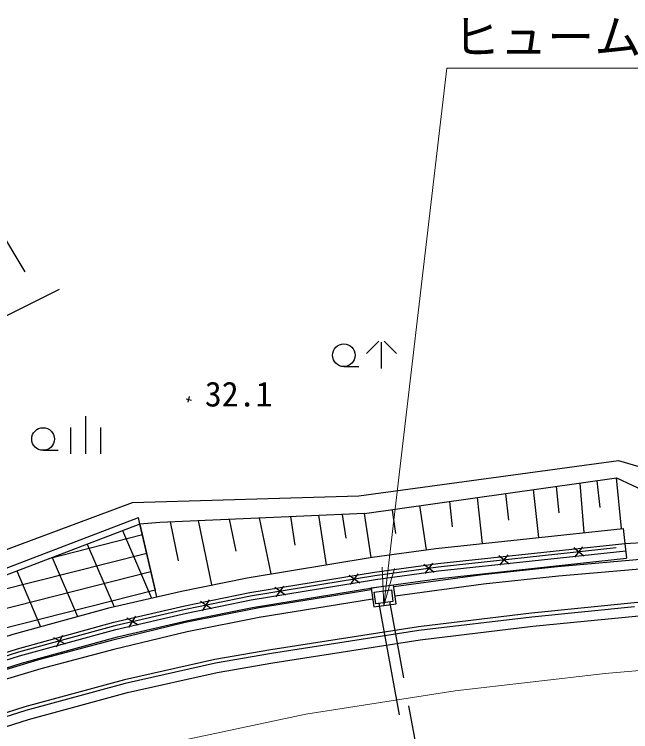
# Model space of a CAD drawing. Units: millimetres at full size, sheet at 1:1000; details may follow other scales. Extents: x 40000 to 680000, y 20000 to 380000.
# Drawn here: x 462922 to 495635, y 275903 to 313982 of the extents above; entities that cross this region are included whole.
import ezdxf
from ezdxf.enums import TextEntityAlignment as Align

# ---------------------------------------------------------------- set-up
doc = ezdxf.new("R2010")
doc.units = ezdxf.units.MM
doc.header["$LTSCALE"] = 1000
doc.linetypes.add('CHAIN', pattern=[18.5, 12, -1.5, 3.5, -1.5])
doc.linetypes.add('DASHED', pattern=[7.5, 6, -1.5])
for name, color, linetype, lineweight in [('M-BGD', 7, 'Continuous', 25), ('M-BMK', 2, 'CHAIN', 13), ('M-BMK-ROW', 30, 'Continuous', 25), ('M-STR-HTXT', 7, 'Continuous', 13), ('M-STR-STRC', 7, 'Continuous', 25)]:
    doc.layers.add(name, color=color, linetype=linetype, lineweight=lineweight)
doc.styles.add('ＭＳ ゴシック', font='')
doc.styles.get('ＭＳ ゴシック').set_extended_font_data('MS Gothic')

# ---------------------------------------------------------------- blocks, each defined once
blk = doc.blocks.new('plus')
at = {"color": 0, "linetype": 'Continuous', "lineweight": -2}
for p, q in [((-1.25, 0), (1.25, 0)), ((0, -1.25), (0, 1.25))]:
    blk.add_line(p, q, dxfattribs=at)
blk = doc.blocks.new('open_arrow')
at = {"color": 0, "linetype": 'Continuous', "lineweight": -2}
blk.add_lwpolyline([(7.5, 1.25), (0, 0), (7.5, -1.25)], dxfattribs=at)

msp = doc.modelspace()

# ---------------------------------------------------------------- linework, layer by layer
at = {"layer": 'M-BGD'}
for p, q in [((456699, 311621), (463471, 300319)), ((482269, 296635), (481610, 295976)), ((483210, 295976), (482552, 296635)), ((482410, 295176), (482410, 296576)), ((480413, 295283), (481213, 295283)), ((466716, 290643), (466716, 292643)), ((465916, 290643), (465916, 292043)), ((467516, 290643), (467516, 292043)), ((464445, 290838), (465245, 290838)), ((481512, 287490), (494892, 289370)), ((493173, 286473), (492957, 289098)), ((493839, 289222), (493994, 287808)), ((495152, 286685), (494892, 289370)), ((494892, 289370), (500046, 286966)), ((490755, 286214), (490476, 288749)), ((491678, 288918), (491831, 287527)), ((487772, 285895), (487504, 288332)), ((488990, 288540), (489145, 287130)), ((484807, 285561), (484453, 287903)), ((486018, 288123), (486166, 286780)), ((482973, 287657), (483161, 286415)), ((460194, 283716), (469509, 287270)), ((469588, 286926), (469509, 287270)), ((481512, 287490), (470652, 287014)), ((474322, 287175), (474672, 285477)), ((476551, 284283), (475939, 287246)), ((477587, 287318), (477815, 285807)), ((479490, 284763), (479092, 287396)), ((480319, 287437), (480510, 286175)), ((481484, 287486), (481836, 285146)), ((469588, 286926), (460299, 283382)), ((470652, 287014), (469588, 286926)), ((470484, 283062), (469588, 286926)), ((469588, 286926), (470401, 283419)), ((471186, 287037), (471611, 284977)), ((473407, 283695), (472704, 287104)), ((468663, 286573), (470194, 282994)), ((495246, 286695), (495331, 285899)), ((469723, 286343), (464755, 285082)), ((495331, 285899), (499214, 286118)), ((466793, 285860), (468216, 282534)), ((485394, 284835), (495331, 285899)), ((495331, 285899), (495416, 285104)), ((469949, 285368), (460435, 282955)), ((485443, 284438), (495374, 285502)), ((464923, 285146), (466266, 282008)), ((482031, 284367), (485394, 284835)), ((485492, 284041), (495416, 285104)), ((497726, 285179), (491749, 284648)), ((491749, 284648), (487763, 284228)), ((470175, 284394), (460732, 281999)), ((463053, 284433), (464318, 281475)), ((475416, 283287), (482031, 284367)), ((482091, 283972), (485443, 284438)), ((487763, 284228), (483063, 283595)), ((475489, 282894), (482091, 283972)), ((482150, 283576), (485492, 284041)), ((470401, 283419), (461029, 281042)), ((475561, 282500), (482150, 283576)), ((481862, 283433), (475920, 282477)), ((483050, 283685), (481864, 283522)), ((481864, 283522), (482000, 282534)), ((482026, 283314), (482937, 283434)), ((482108, 282693), (482026, 283314)), ((482937, 283434), (483019, 282813)), ((483010, 283407), (483010, 283406)), ((483186, 282696), (483050, 283685)), ((471968, 282586), (475416, 283287)), ((468203, 281709), (471968, 282586)), ((472053, 282195), (475489, 282894)), ((482000, 282534), (483186, 282696)), ((483019, 282813), (482108, 282693)), ((468301, 281322), (472053, 282195)), ((475920, 282477), (471985, 281691)), ((472139, 281804), (475561, 282500)), ((495836, 282535), (490396, 281988)), ((468399, 280934), (472139, 281804)), ((490396, 281988), (484395, 281273)), ((463081, 280307), (468203, 281709)), ((471985, 281691), (468075, 280749)), ((463194, 279923), (468301, 281322)), ((484395, 281273), (476563, 280050)), ((463308, 279539), (468399, 280934)), ((468075, 280749), (464200, 279713)), ((458317, 278787), (463081, 280307)), ((458446, 278408), (463194, 279923)), ((476563, 280050), (473597, 279530)), ((458575, 278030), (463308, 279539)), ((464200, 279713), (460347, 278570)), ((473597, 279530), (468811, 278455)), ((468811, 278455), (463535, 277029)), ((463535, 277029), (460659, 276106))]:
    msp.add_line(p, q, dxfattribs=at)
at = {"layer": 'M-BGD', "linetype": 'DASHED'}
for p, q in [((497770, 284681), (491801, 284151)), ((491801, 284151), (487822, 283732)), ((487822, 283732), (483130, 283099)), ((481941, 282939), (476009, 281984)), ((482268, 282699), (484353, 271266)), ((484943, 271374), (482858, 282807)), ((476009, 281984), (472092, 281203)), ((472092, 281203), (468204, 280266)), ((468204, 280266), (464336, 279232)), ((464336, 279232), (460501, 278094))]:
    msp.add_line(p, q, dxfattribs=at)
msp.add_lwpolyline([(457985, 283001), (457114, 289041), (460654, 297058), (465319, 299389)], dxfattribs=at)
at = {"layer": 'M-BGD'}
for points in [[(436793, 269450), (442132, 272612), (443780, 273484), (450819, 276723), (455205, 278503), (458058, 279544), (462853, 281074), (468006, 282485), (471798, 283368), (475272, 284074), (481911, 285158), (485297, 285630), (495246, 286695)], [(511619, 283932), (501272, 283223), (495817, 282734), (490374, 282187), (484368, 281471), (476531, 280247), (473557, 279726), (468763, 278649), (463478, 277220), (460594, 276295), (457753, 275280), (453181, 273468), (448199, 271201), (443335, 268685), (438614, 265938), (434031, 262900), (429665, 259639), (428543, 259149), (427349, 259269), (423979, 260755)]]:
    msp.add_lwpolyline(points, dxfattribs=at)
for centre in [(480413, 295883), (464445, 291438)]:
    msp.add_circle(centre, 600, dxfattribs=at)
at = {"layer": 'M-BMK'}
for p, q in [((494279, 278996), (502249, 279697)), ((486324, 278074), (494279, 278996)), ((478392, 276827), (486324, 278074)), ((470491, 275149), (478392, 276827))]:
    msp.add_line(p, q, dxfattribs=at)
at = {"layer": 'M-BMK-ROW'}
for p, q in [((481208, 288419), (494986, 290289)), ((494986, 290289), (502265, 288155)), ((469202, 288074), (481208, 288419)), ((459903, 284602), (469202, 288074))]:
    msp.add_line(p, q, dxfattribs=at)
at = {"layer": 'M-STR-HTXT'}
msp.add_lwpolyline([(482538, 282607), (485885, 311119), (517135, 311119)], dxfattribs=at)
at = {"layer": 'M-STR-STRC'}
for p, q in [((493157, 285223), (492612, 285662)), ((492665, 285170), (493104, 285715)), ((489180, 284794), (488635, 285233)), ((488688, 284741), (489127, 285286)), ((484721, 284290), (485143, 284848)), ((485212, 284358), (484653, 284780)), ((481258, 283788), (480690, 284197)), ((480770, 283708), (481179, 284276)), ((477311, 283143), (476742, 283552)), ((476822, 283064), (477231, 283632)), ((473388, 282418), (472804, 282804)), ((472903, 282319), (473289, 282903)), ((469490, 281550), (468896, 281920)), ((469008, 281437), (469378, 282032)), ((465630, 280541), (465022, 280888)), ((465153, 280410), (465500, 281018))]:
    msp.add_line(p, q, dxfattribs=at)
for points in [[(494873, 285657), (485419, 284637), (482061, 284170), (475452, 283091), (472011, 282391), (468252, 281515), (463137, 280115), (458381, 278598), (455564, 277570), (451216, 275805), (444223, 272587), (442621, 271740), (437805, 268878)], [(423769, 260341), (427225, 258726), (428693, 258481), (430055, 259063), (434542, 262405), (438981, 265347), (443670, 268075), (448503, 270576), (453453, 272828), (457998, 274629), (460824, 275639), (463675, 276554), (468930, 277974), (473694, 279044), (476648, 279562), (484462, 280782), (490450, 281496), (495885, 282042), (501327, 282530), (511666, 283238)]]:
    msp.add_lwpolyline(points, dxfattribs=at)

# ---------------------------------------------------------------- block references
at = {"layer": 'M-BGD', "xscale": 120, "yscale": 120, "rotation": 345.6}
msp.add_blockref('plus', (472183, 293542), dxfattribs=at)
at = {"layer": 'M-STR-HTXT', "xscale": 267, "yscale": 267, "rotation": 83.3}
msp.add_blockref('open_arrow', (482538, 282607), dxfattribs=at)

# ---------------------------------------------------------------- texts
at = {"layer": 'M-BGD', "style": 'ＭＳ ゴシック'}
msp.add_text('32.1', height=1320, dxfattribs=at).set_placement((473034, 292769), align=Align.BOTTOM_LEFT)
at = {"layer": 'M-STR-HTXT', "style": 'ＭＳ ゴシック'}
msp.add_text('ヒューム管 L=11.6m φ=600', height=1833, dxfattribs=at).set_placement((501510, 311319), align=Align.BOTTOM_CENTER)

doc.saveas('drawing.dxf')
